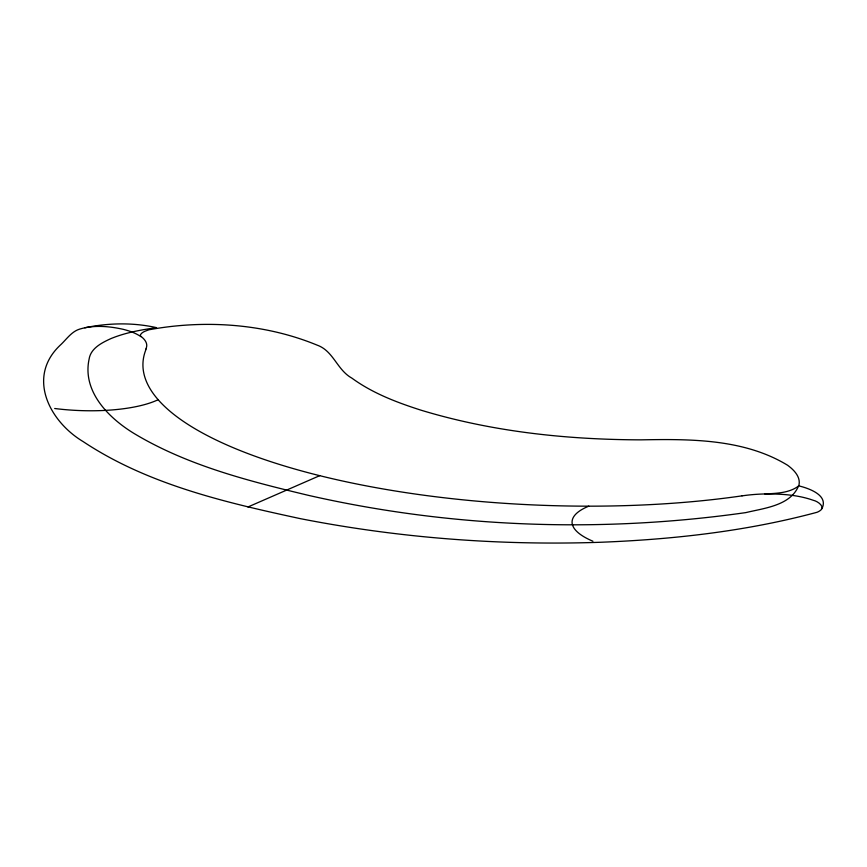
<?xml version="1.0" encoding="UTF-8"?>
<svg xmlns="http://www.w3.org/2000/svg" width="867" height="867" viewBox="0 0 867 867"><rect width="100%" height="100%" fill="white"/><g stroke="black" fill="none" stroke-linecap="round" stroke-linejoin="round"><path stroke-width="1.3" d="M156.158 327.715C140.833 329.872 125.401 332.657 111.009 338.563C101.959 342.693 90.688 348.241 89.095 359.176C81.964 392.252 109.892 419.249 135.826 434.53C188.735 465.882 249.197 481.174 308.5 495.371C451.588 527.873 600.636 533.216 745.837 512.603C764.553 508.062 791.549 505.569 799.081 484.588C800.501 476.384 793.543 469.6 787.583 465.243C744.157 438.8 690.349 438.93 641.114 439.851C566.92 439.667 492.153 431.766 420.961 410.167C396.783 402.429 372.55 393.217 351.894 378.142C336.895 369.841 333.502 350.799 316.932 345.055C264.511 323.478 204.395 319.522 148.842 329.807C145.959 330.956 142.426 331.747 140.606 334.478C139.685 335.258 141.809 337.48 140.617 336.45C135.469 332.961 129.476 330.934 123.493 329.395C109.199 326.165 93.777 324.822 79.558 329.146C71.192 331.703 66.055 340.016 59.812 345.575C26.584 377.427 49.625 421.525 83.102 441.563C147.834 484.588 225.279 502.459 300.242 518.629C398.983 537.995 499.988 545.701 600.538 542.265C673.431 539.426 746.552 531.265 817.093 512.267C818.708 511.606 820.529 510.49 821.212 509.655C824.571 506.079 817.288 501.072 813.3 500.302C797.846 494.84 781.2 493.811 764.943 493.962M821.797 508.886C829.145 495.23 808.694 488.262 798.778 485.878C789.371 493.052 776.767 493.323 765.442 493.952M247.929 506.989L319.706 475.669M84.836 327.769C108.386 322.892 133.041 322.361 156.559 327.661M158.162 399.73L158.152 399.709A91.75 28.806 2.4 0 1 110.282 410.08L104.3 410.449A91.75 28.806 2.4 0 1 54.697 408.498M141.516 336.829A71.083 22.325 2.4 0 1 145.797 349.022M742.022 495.848A399.004 125.281 2.4 0 1 321.256 476.048A399.004 125.281 2.4 0 1 146.144 349.054M742.076 495.87A72.351 22.715 2.4 0 1 764.922 493.941M592.92 541.225A91.75 28.806 2.4 0 1 572.979 526.193L572.307 524.199A91.75 28.806 2.4 0 1 588.791 506.165"/></g></svg>
